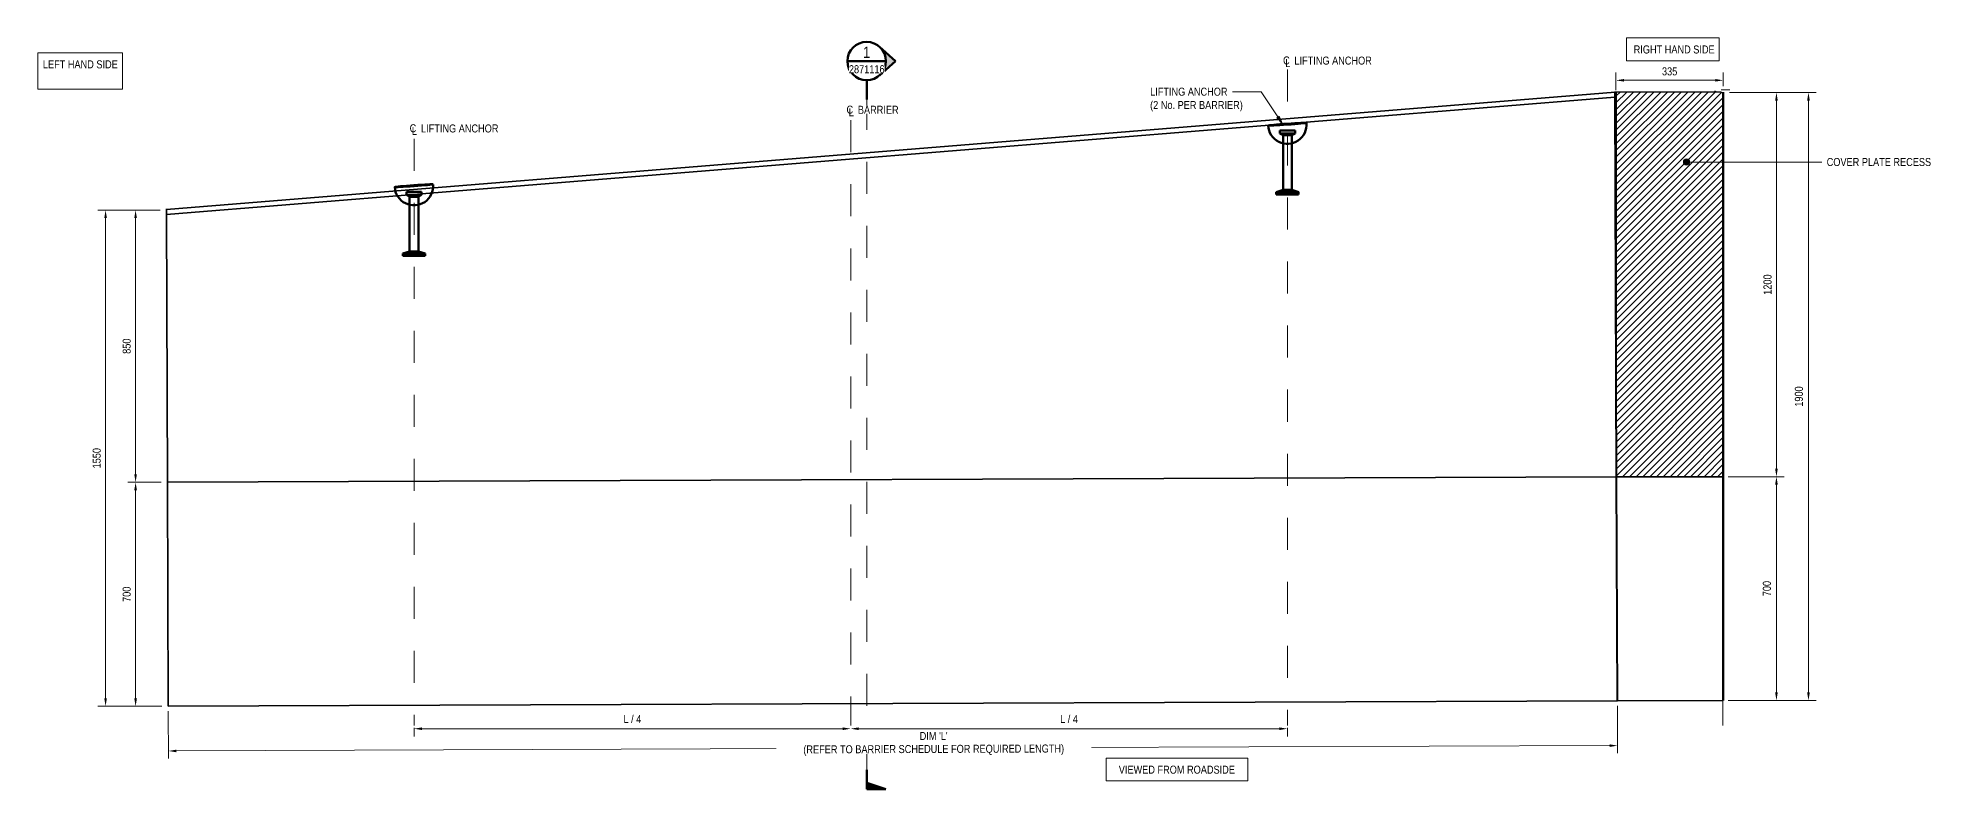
# Model space of a CAD drawing. Header units: metres. Extents: x 412.6 to 424.9, y 2.7 to 21.
# Drawn here: x 412.64 to 418.55, y 18.56 to 20.9 of the extents above; entities that cross this region are included whole.
import ezdxf

# ---------------------------------------------------------------- set-up
doc = ezdxf.new("R2010")
doc.units = ezdxf.units.M
for name, pattern in [('Dot_Section Line', [0.02, 0, -0.02]), ('JacobsCenter', [0.015, 0.009, -0.0015, 0.003, -0.0015]), ('JacobsDash', [0.0045, 0.003, -0.0015])]:
    doc.linetypes.add(name, pattern=pattern)
doc.layers.get('Defpoints').update_dxf_attribs({"color": 41})
for name, color, linetype, lineweight in [('BRIDGE-ABUTMENT-CONC', 7, 'Continuous', 50), ('D-BDGE', 7, 'Continuous', 13), ('D-BDGE-FLOOR', 7, 'Continuous', 50), ('D-BDGE-FLOOR-HID', 7, 'JacobsDash', 18), ('D-BDGE-FRAMING', 7, 'Continuous', 50), ('D-BDGE-GEN-MOD', 7, 'Continuous', 35), ('D-BDGE-LINE', 7, 'Continuous', 9), ('D-ENHA-ANNO-TEXT', 7, 'Continuous', 9), ('D-ENHA-GEN-LINE', 7, 'Continuous', 9), ('D-ENHA-TEXT', 7, 'Continuous', 9), ('D-ENHA-TEXT-DIMS', 7, 'Continuous', 9)]:
    doc.layers.add(name, color=color, linetype=linetype, lineweight=lineweight)
doc.styles.add('Arial Narrow', font='ARIALN.TTF', dxfattribs={"height": 0.035})
doc.styles.add('Arial Narrow_1', font='ARIALN.TTF', dxfattribs={"height": 0.025})
doc.styles.add('Arial Narrow_2', font='ARIALN.TTF', dxfattribs={"height": 0.025})
doc.dimstyles.new('Dimension_Standard_O__mm_', dxfattribs={"dimscale": 0.3048, "dimtxt": 0.025586, "dimasz": 0.082021, "dimexe": 0.07874, "dimexo": 0.049213, "dimgap": 0.049213, "dimtad": 1, "dimdec": 0, "dimlfac": 1000, "dimzin": 0, "dimdsep": 46, "dimtxsty": 'Arial Narrow_2', "dimsah": 1, "dimcen": 0.09, "dimaunit": 1, "dimadec": 4, "dimazin": 0, "dimtfac": 1, "dimtdec": 4, "dimtix": 1, "dimtmove": 0, "dimatfit": 3, "dimfxl": 1, "dimtvp": 1, "dimtfill": 1, "dimtolj": 1, "dimtzin": 0, "dimlwd": 18, "dimlwe": 18, "dimarcsym": 2})
doc.dimstyles.new('Dimension_Standard_O__mm__1', dxfattribs={"dimscale": 0.3048, "dimtxt": 0.025586, "dimasz": 0.082021, "dimexe": 0.07874, "dimexo": 0.049213, "dimgap": 0.049213, "dimtad": 1, "dimdec": 0, "dimlfac": 1000, "dimzin": 0, "dimdsep": 46, "dimtxsty": 'Arial Narrow_1', "dimsah": 1, "dimcen": 0.09, "dimaunit": 1, "dimadec": 4, "dimazin": 0, "dimtfac": 1, "dimtdec": 4, "dimtix": 1, "dimtmove": 2, "dimatfit": 3, "dimfxl": 1, "dimtvp": 1, "dimtfill": 1, "dimtolj": 1, "dimtzin": 0, "dimlwd": 18, "dimlwe": 18, "dimarcsym": 2})
doc.dimstyles.new('Dimension_Standard_O__mm__2', dxfattribs={"dimscale": 0.3048, "dimtxt": 0.025586, "dimasz": 0.082021, "dimexe": 0.07874, "dimexo": 0.049213, "dimgap": 0.049213, "dimtad": 1, "dimdec": 0, "dimlfac": 1000, "dimzin": 0, "dimdsep": 46, "dimtxsty": 'Arial Narrow_1', "dimsah": 1, "dimcen": 0.09, "dimaunit": 1, "dimadec": 4, "dimazin": 0, "dimtfac": 1, "dimtdec": 4, "dimtix": 1, "dimtmove": 0, "dimatfit": 3, "dimfxl": 1, "dimtvp": 1, "dimtfill": 1, "dimtolj": 1, "dimtzin": 0, "dimlwd": 18, "dimlwe": 18, "dimarcsym": 2})

# ---------------------------------------------------------------- blocks, each defined once
blk = doc.blocks.new('Upstand North - Upstand North-7372798-DRG-2871116 - ELEVATION - BARRIER PPT234105')
at = {"layer": 'D-BDGE-FRAMING'}
for p, q in [((417.897, 19.732), (417.9002, 19.7419)), ((417.9002, 19.4372), (417.898, 19.4372))]:
    blk.add_line(p, q, dxfattribs=at)
blk = doc.blocks.new('Section - sectionTail-4870194-DRG-2871116 - ELEVATION - BARRIER PPT234105')
at = {"layer": 'D-ENHA-ANNO-TEXT'}
blk.add_hatch(color=256, dxfattribs=at).paths.add_polyline_path([(415.2848, 18.5562), (415.2248, 18.5762), (415.2248, 18.5562)])
at = {"layer": 'D-ENHA-ANNO-TEXT', "lineweight": 50}
for p, q in [((415.2248, 18.5562), (415.2248, 18.6162)), ((415.2248, 18.5562), (415.2248, 18.5762)), ((415.2248, 18.5762), (415.2848, 18.5562)), ((415.2848, 18.5562), (415.2248, 18.5562))]:
    blk.add_line(p, q, dxfattribs=at)
blk = doc.blocks.new('Section - SectionHead-4898858-DRG-2871116 - ELEVATION - BARRIER PPT234105')
at = {"layer": 'D-ENHA-ANNO-TEXT'}
h = blk.add_hatch(color=256, dxfattribs=at)
edge = h.paths.add_edge_path()
edge.add_line((415.3148, 20.8308), (415.2648, 20.7861))
edge.add_arc((415.2248, 20.8308), 0.06, 311.82771, 408.17229)
edge.add_line((415.2648, 20.8755), (415.3148, 20.8308))
at = {"layer": 'D-ENHA-ANNO-TEXT', "lineweight": 50}
for p, q in [((415.3148, 20.8308), (415.2648, 20.8755)), ((415.2648, 20.7861), (415.3148, 20.8308)), ((415.2248, 20.7708), (415.2248, 20.7108))]:
    blk.add_line(p, q, dxfattribs=at)
for start, end in [(90, 270), (270, 90)]:
    blk.add_arc((415.2248, 20.8308), 0.06, start, end, dxfattribs=at)
blk = doc.blocks.new('CS_Annot_Centreline Symbol2 - CS_Annot_Centreline Symbol-5797590-DRG-2871116 - ELEVATION - BARRIER PPT234105')
at = {"layer": 'D-ENHA-GEN-LINE', "char_height": 0.025, "attachment_point": 1, "style": 'Arial Narrow_1'}
for s, insert, width in [('C  ', (413.7973, 20.6333), 0.044093), ('L', (413.8042, 20.6249), 0.019241)]:
    blk.add_mtext(s, dxfattribs=dict(at, insert=insert, width=width))
blk = doc.blocks.new('DIMBLOCK1-DRG-2871116 - ELEVATION - BARRIER PPT234105')
at = {"layer": 'D-ENHA-TEXT-DIMS', "color": 0, "lineweight": 18, "transparency": 16777216}
for p, q in [((413.811, 18.7477), (413.811, 18.721)), ((413.836, 18.745), (415.1498, 18.745)), ((415.1748, 18.7307), (415.1748, 18.721))]:
    blk.add_line(p, q, dxfattribs=at)
at = {"layer": 'D-ENHA-TEXT-DIMS', "color": 0, "transparency": 16777216}
for points in [[(413.836, 18.7492), (413.836, 18.7408), (413.811, 18.745)], [(415.1498, 18.7492), (415.1498, 18.7408), (415.1748, 18.745)]]:
    blk.add_solid(points, dxfattribs=at)
at = {"layer": 'Defpoints', "color": 0, "transparency": 16777216}
for p in [(413.811, 18.7627), (415.1748, 18.7457), (415.1748, 18.745)]:
    blk.add_point(p, dxfattribs=at)
at = {"layer": 'D-ENHA-TEXT-DIMS', "color": 0, "lineweight": 18, "transparency": 16777216, "insert": (414.4929, 18.7751), "char_height": 0.025, "width": 0.067254, "attachment_point": 5, "style": 'Arial Narrow_2', "bg_fill": 3, "box_fill_scale": 1.1, "bg_fill_color": 256, "bg_fill_true_color": 13158600, "bg_fill_transparency": 0}
blk.add_mtext('\\A1;\u200eL / 4', dxfattribs=at)
blk = doc.blocks.new('DIMBLOCK2-DRG-2871116 - ELEVATION - BARRIER PPT234105')
at = {"layer": 'D-ENHA-TEXT-DIMS', "color": 0, "lineweight": 18, "transparency": 16777216}
for p, q in [((416.5387, 18.7477), (416.5387, 18.721)), ((415.1748, 18.7307), (415.1748, 18.721)), ((415.1998, 18.745), (416.5137, 18.745))]:
    blk.add_line(p, q, dxfattribs=at)
at = {"layer": 'D-ENHA-TEXT-DIMS', "color": 0, "transparency": 16777216}
for points in [[(415.1998, 18.7492), (415.1998, 18.7408), (415.1748, 18.745)], [(416.5137, 18.7492), (416.5137, 18.7408), (416.5387, 18.745)]]:
    blk.add_solid(points, dxfattribs=at)
at = {"layer": 'Defpoints', "color": 0, "transparency": 16777216}
for p in [(416.5387, 18.7627), (415.1748, 18.7457), (416.5387, 18.745)]:
    blk.add_point(p, dxfattribs=at)
at = {"layer": 'D-ENHA-TEXT-DIMS', "color": 0, "lineweight": 18, "transparency": 16777216, "insert": (415.8568, 18.7751), "char_height": 0.025, "width": 0.067254, "attachment_point": 5, "style": 'Arial Narrow_2', "bg_fill": 3, "box_fill_scale": 1.1, "bg_fill_color": 256, "bg_fill_true_color": 13158600, "bg_fill_transparency": 0}
blk.add_mtext('\\A1;\u200eL / 4', dxfattribs=at)
blk = doc.blocks.new('DIMBLOCK3-DRG-2871116 - ELEVATION - BARRIER PPT234105')
at = {"layer": 'D-ENHA-TEXT-DIMS', "color": 0, "lineweight": 18, "transparency": 16777216}
for p, q in [((417.5696, 18.8168), (417.5701, 18.6682)), ((413.0435, 18.8), (413.0441, 18.6515)), ((417.545, 18.6922), (415.8547, 18.6859)), ((413.069, 18.6756), (415.0136, 18.6828))]:
    blk.add_line(p, q, dxfattribs=at)
at = {"layer": 'D-ENHA-TEXT-DIMS', "color": 0, "transparency": 16777216}
for points in [[(417.545, 18.6963), (417.545, 18.688), (417.57, 18.6922)], [(413.069, 18.6797), (413.069, 18.6714), (413.044, 18.6755)]]:
    blk.add_solid(points, dxfattribs=at)
at = {"layer": 'Defpoints', "color": 0, "transparency": 16777216}
for p in [(413.0435, 18.815), (417.5695, 18.8318), (417.57, 18.6922)]:
    blk.add_point(p, dxfattribs=at)
at = {"layer": 'D-ENHA-TEXT-DIMS', "color": 0, "lineweight": 18, "transparency": 16777216, "insert": (415.4341, 18.6983), "char_height": 0.025, "width": 0.979082, "attachment_point": 5, "rotation": 0.2122, "line_spacing_factor": 0.974696, "style": 'Arial Narrow_1', "bg_fill": 3, "box_fill_scale": 1.1, "bg_fill_color": 256, "bg_fill_true_color": 13158600, "bg_fill_transparency": 0}
blk.add_mtext("\\A1;DIM 'L'\\P(REFER TO BARRIER SCHEDULE FOR REQUIRED LENGTH)", dxfattribs=at)
blk = doc.blocks.new('DIMBLOCK4-DRG-2871116 - ELEVATION - BARRIER PPT234105')
at = {"layer": 'D-ENHA-TEXT-DIMS', "color": 0, "lineweight": 18, "transparency": 16777216}
for p, q in [((417.9202, 20.7324), (418.0904, 20.7324)), ((418.0664, 19.5574), (418.0664, 20.7074)), ((417.9152, 19.5324), (418.0904, 19.5324))]:
    blk.add_line(p, q, dxfattribs=at)
at = {"layer": 'D-ENHA-TEXT-DIMS', "color": 0, "transparency": 16777216}
for points in [[(418.0622, 20.7074), (418.0705, 20.7074), (418.0664, 20.7324)], [(418.0622, 19.5574), (418.0705, 19.5574), (418.0664, 19.5324)]]:
    blk.add_solid(points, dxfattribs=at)
at = {"layer": 'Defpoints', "color": 0, "transparency": 16777216}
for p in [(417.9052, 20.7324), (418.0664, 20.7324), (417.9002, 19.5324)]:
    blk.add_point(p, dxfattribs=at)
at = {"layer": 'D-ENHA-TEXT-DIMS', "color": 0, "lineweight": 18, "transparency": 16777216, "insert": (418.0386, 20.1324), "char_height": 0.025, "width": 0.076026, "attachment_point": 5, "rotation": 90, "style": 'Arial Narrow_1', "bg_fill": 3, "box_fill_scale": 1.1, "bg_fill_color": 256, "bg_fill_true_color": 13158600, "bg_fill_transparency": 0}
blk.add_mtext('\\A1;1200', dxfattribs=at)
blk = doc.blocks.new('DIMBLOCK5-DRG-2871116 - ELEVATION - BARRIER PPT234105')
at = {"layer": 'D-ENHA-TEXT-DIMS', "color": 0, "lineweight": 18, "transparency": 16777216}
for p, q in [((417.5652, 20.7403), (417.5652, 20.7946)), ((417.5902, 20.7706), (417.8752, 20.7706)), ((417.9002, 20.7524), (417.9002, 20.7946))]:
    blk.add_line(p, q, dxfattribs=at)
at = {"layer": 'D-ENHA-TEXT-DIMS', "color": 0, "transparency": 16777216}
for points in [[(417.5902, 20.7748), (417.5902, 20.7665), (417.5652, 20.7706)], [(417.8752, 20.7748), (417.8752, 20.7665), (417.9002, 20.7706)]]:
    blk.add_solid(points, dxfattribs=at)
at = {"layer": 'Defpoints', "color": 0, "transparency": 16777216}
for p in [(417.9002, 20.7706), (417.5652, 20.7253), (417.9002, 20.7374)]:
    blk.add_point(p, dxfattribs=at)
at = {"layer": 'D-ENHA-TEXT-DIMS', "color": 0, "lineweight": 18, "transparency": 16777216, "insert": (417.7327, 20.7984), "char_height": 0.025, "width": 0.05702, "attachment_point": 5, "style": 'Arial Narrow_1', "bg_fill": 3, "box_fill_scale": 1.1, "bg_fill_color": 256, "bg_fill_true_color": 13158600, "bg_fill_transparency": 0}
blk.add_mtext('\\A1;335', dxfattribs=at)
blk = doc.blocks.new('DIMBLOCK6-DRG-2871116 - ELEVATION - BARRIER PPT234105')
at = {"layer": 'D-ENHA-TEXT-DIMS', "color": 0, "lineweight": 18, "transparency": 16777216}
for p, q in [((417.9152, 19.5324), (418.0904, 19.5324)), ((418.0664, 18.8583), (418.0664, 19.5074)), ((417.9152, 18.8333), (418.0904, 18.8333))]:
    blk.add_line(p, q, dxfattribs=at)
at = {"layer": 'D-ENHA-TEXT-DIMS', "color": 0, "transparency": 16777216}
for points in [[(418.0622, 19.5074), (418.0705, 19.5074), (418.0664, 19.5324)], [(418.0622, 18.8583), (418.0705, 18.8583), (418.0664, 18.8333)]]:
    blk.add_solid(points, dxfattribs=at)
at = {"layer": 'Defpoints', "color": 0, "transparency": 16777216}
for p in [(417.9002, 19.5324), (418.0664, 19.5324), (417.9002, 18.8333)]:
    blk.add_point(p, dxfattribs=at)
at = {"layer": 'D-ENHA-TEXT-DIMS', "color": 0, "lineweight": 18, "transparency": 16777216, "insert": (418.0365, 19.1828), "char_height": 0.025, "width": 0.05702, "attachment_point": 5, "rotation": 90, "style": 'Arial Narrow_1', "bg_fill": 3, "box_fill_scale": 1.1, "bg_fill_color": 256, "bg_fill_true_color": 13158600, "bg_fill_transparency": 0}
blk.add_mtext('\\A1;700\u200e', dxfattribs=at)
blk = doc.blocks.new('DIMBLOCK7-DRG-2871116 - ELEVATION - BARRIER PPT234105')
at = {"layer": 'D-ENHA-TEXT-DIMS', "color": 0, "lineweight": 18, "transparency": 16777216}
for p, q in [((413.0177, 20.365), (412.8235, 20.365)), ((412.8475, 18.84), (412.8475, 20.34)), ((413.0235, 18.815), (412.8235, 18.815))]:
    blk.add_line(p, q, dxfattribs=at)
at = {"layer": 'D-ENHA-TEXT-DIMS', "color": 0, "transparency": 16777216}
for points in [[(412.8434, 20.34), (412.8517, 20.34), (412.8475, 20.365)], [(412.8434, 18.84), (412.8517, 18.84), (412.8475, 18.815)]]:
    blk.add_solid(points, dxfattribs=at)
at = {"layer": 'Defpoints', "color": 0, "transparency": 16777216}
for p in [(412.8475, 20.365), (413.0327, 20.365), (413.0385, 18.815)]:
    blk.add_point(p, dxfattribs=at)
at = {"layer": 'D-ENHA-TEXT-DIMS', "color": 0, "lineweight": 18, "transparency": 16777216, "insert": (412.8198, 19.59), "char_height": 0.025, "width": 0.076026, "attachment_point": 5, "rotation": 90, "style": 'Arial Narrow_1', "bg_fill": 3, "box_fill_scale": 1.1, "bg_fill_color": 256, "bg_fill_true_color": 13158600, "bg_fill_transparency": 0}
blk.add_mtext('\\A1;1550', dxfattribs=at)
blk = doc.blocks.new('DIMBLOCK8-DRG-2871116 - ELEVATION - BARRIER PPT234105')
at = {"layer": 'D-ENHA-TEXT-DIMS', "color": 0, "lineweight": 18, "transparency": 16777216}
for p, q in [((413.0177, 20.365), (412.9173, 20.365)), ((412.9413, 19.54), (412.9413, 20.34)), ((413.0209, 19.515), (412.9173, 19.515))]:
    blk.add_line(p, q, dxfattribs=at)
at = {"layer": 'D-ENHA-TEXT-DIMS', "color": 0, "transparency": 16777216}
for points in [[(412.9371, 20.34), (412.9454, 20.34), (412.9413, 20.365)], [(412.9371, 19.54), (412.9454, 19.54), (412.9413, 19.515)]]:
    blk.add_solid(points, dxfattribs=at)
at = {"layer": 'Defpoints', "color": 0, "transparency": 16777216}
for p in [(412.9413, 20.365), (413.0327, 20.365), (413.0359, 19.515)]:
    blk.add_point(p, dxfattribs=at)
at = {"layer": 'D-ENHA-TEXT-DIMS', "color": 0, "lineweight": 18, "transparency": 16777216, "insert": (412.9135, 19.94), "char_height": 0.025, "width": 0.05702, "attachment_point": 5, "rotation": 90, "style": 'Arial Narrow_1', "bg_fill": 3, "box_fill_scale": 1.1, "bg_fill_color": 256, "bg_fill_true_color": 13158600, "bg_fill_transparency": 0}
blk.add_mtext('\\A1;850', dxfattribs=at)
blk = doc.blocks.new('DIMBLOCK9-DRG-2871116 - ELEVATION - BARRIER PPT234105')
at = {"layer": 'D-ENHA-TEXT-DIMS', "color": 0, "lineweight": 18, "transparency": 16777216}
for p, q in [((413.0209, 19.515), (412.9173, 19.515)), ((412.9413, 18.84), (412.9413, 19.49)), ((413.0235, 18.815), (412.9173, 18.815))]:
    blk.add_line(p, q, dxfattribs=at)
at = {"layer": 'D-ENHA-TEXT-DIMS', "color": 0, "transparency": 16777216}
for points in [[(412.9371, 19.49), (412.9454, 19.49), (412.9413, 19.515)], [(412.9371, 18.84), (412.9454, 18.84), (412.9413, 18.815)]]:
    blk.add_solid(points, dxfattribs=at)
at = {"layer": 'Defpoints', "color": 0, "transparency": 16777216}
for p in [(412.9413, 19.515), (413.0359, 19.515), (413.0385, 18.815)]:
    blk.add_point(p, dxfattribs=at)
at = {"layer": 'D-ENHA-TEXT-DIMS', "color": 0, "lineweight": 18, "transparency": 16777216, "insert": (412.9135, 19.165), "char_height": 0.025, "width": 0.05702, "attachment_point": 5, "rotation": 90, "style": 'Arial Narrow_1', "bg_fill": 3, "box_fill_scale": 1.1, "bg_fill_color": 256, "bg_fill_true_color": 13158600, "bg_fill_transparency": 0}
blk.add_mtext('\\A1;700', dxfattribs=at)
blk = doc.blocks.new('DIMBLOCK10-DRG-2871116 - ELEVATION - BARRIER PPT234105')
at = {"layer": 'D-ENHA-TEXT-DIMS', "color": 0, "lineweight": 18, "transparency": 16777216}
for p, q in [((417.9202, 20.7324), (418.1904, 20.7324)), ((418.1664, 18.8583), (418.1664, 20.7074)), ((417.9152, 18.8333), (418.1904, 18.8333))]:
    blk.add_line(p, q, dxfattribs=at)
at = {"layer": 'D-ENHA-TEXT-DIMS', "color": 0, "transparency": 16777216}
for points in [[(418.1622, 20.7074), (418.1705, 20.7074), (418.1664, 20.7324)], [(418.1622, 18.8583), (418.1705, 18.8583), (418.1664, 18.8333)]]:
    blk.add_solid(points, dxfattribs=at)
at = {"layer": 'Defpoints', "color": 0, "transparency": 16777216}
for p in [(417.9052, 20.7324), (418.1664, 20.7324), (417.9002, 18.8333)]:
    blk.add_point(p, dxfattribs=at)
at = {"layer": 'D-ENHA-TEXT-DIMS', "color": 0, "lineweight": 18, "transparency": 16777216, "insert": (418.1365, 19.7828), "char_height": 0.025, "width": 0.076026, "attachment_point": 5, "rotation": 90, "style": 'Arial Narrow_1', "bg_fill": 3, "box_fill_scale": 1.1, "bg_fill_color": 256, "bg_fill_true_color": 13158600, "bg_fill_transparency": 0}
blk.add_mtext('\\A1;1900\u200e', dxfattribs=at)

msp = doc.modelspace()

# ---------------------------------------------------------------- hatches: boundary and pattern name
at = {"layer": 'BRIDGE-ABUTMENT-CONC', "true_color": 0xc0c0c0}
msp.add_hatch(color=9, dxfattribs=at).paths.add_polyline_path([(417.8987, 18.7549), (417.8988, 18.7549), (417.8988, 18.8333), (417.9002, 18.8333), (417.9002, 18.8364), (417.8987, 18.8362), (417.8987, 18.8333)])
at = {"layer": 'D-BDGE-LINE'}
h = msp.add_hatch(dxfattribs=at)
h.set_pattern_fill('FP_1', color=256, style=0, pattern_type=2)
h.set_pattern_definition([(45, (408.916, 17.354), (-0.010606602, 0.010606602), [])])
h.paths.add_polyline_path([(417.9002, 19.5324), (417.9002, 20.7337), (417.5662, 20.7337), (417.5662, 19.5324), (417.8987, 19.5324)])
at = {"layer": 'D-ENHA-TEXT'}
msp.add_hatch(color=256, dxfattribs=at).paths.add_polyline_path([(416.5239, 20.635), (416.5136, 20.6582), (416.5063, 20.6533)])
h = msp.add_hatch(color=256, dxfattribs=at)
edge = h.paths.add_edge_path()
edge.add_arc((417.7856, 20.5154), 0.01, 0, 360)

# ---------------------------------------------------------------- linework, layer by layer
at = {"layer": 'D-BDGE', "linetype": 'JacobsCenter', "lineweight": 18}
for p, q in [((416.5387, 20.8042), (416.5387, 18.7549)), ((415.1748, 20.6457), (415.1748, 18.7549)), ((413.811, 20.5882), (413.811, 18.7549))]:
    msp.add_line(p, q, dxfattribs=at)
at = {"layer": 'D-BDGE', "lineweight": 25}
for p, q in [((417.8941, 20.7337), (417.5662, 20.7337)), ((417.5662, 20.7337), (417.5662, 19.5324)), ((417.5662, 19.5324), (417.9002, 19.5324))]:
    msp.add_line(p, q, dxfattribs=at)
at = {"layer": 'D-BDGE', "color": 7, "lineweight": 9, "true_color": 0xffffff}
for p, q in [((417.9211, 20.7412), (417.8941, 20.7412)), ((417.8988, 18.8333), (417.8988, 18.7549))]:
    msp.add_line(p, q, dxfattribs=at)
at = {"layer": 'D-BDGE', "lineweight": 50}
for p, q in [((417.9002, 20.7338), (417.9002, 19.5698)), ((416.5156, 20.6141), (416.5626, 20.6141)), ((416.5156, 20.6049), (416.5156, 20.6141)), ((416.5626, 20.6049), (416.5156, 20.6049)), ((416.5156, 20.6049), (416.5252, 20.5992)), ((416.5252, 20.5992), (416.553, 20.5992)), ((416.5252, 20.4281), (416.5252, 20.5992)), ((416.5626, 20.6049), (416.553, 20.5992)), ((416.553, 20.5992), (416.553, 20.4281)), ((416.5626, 20.6141), (416.5626, 20.6049)), ((413.7876, 20.422), (413.8345, 20.422)), ((413.7876, 20.4127), (413.7876, 20.422)), ((413.8345, 20.4127), (413.7876, 20.4127)), ((413.7876, 20.4127), (413.7972, 20.407)), ((413.7972, 20.407), (413.825, 20.407)), ((413.7972, 20.2359), (413.7972, 20.407)), ((413.8345, 20.4127), (413.825, 20.407)), ((413.825, 20.407), (413.825, 20.2359)), ((413.8345, 20.422), (413.8345, 20.4127)), ((416.5252, 20.4281), (416.504, 20.4216)), ((416.504, 20.4216), (416.574, 20.4216)), ((416.504, 20.4141), (416.504, 20.4216)), ((416.574, 20.4141), (416.504, 20.4141)), ((416.553, 20.4281), (416.5252, 20.4281)), ((416.553, 20.4281), (416.5741, 20.4217)), ((416.574, 20.4216), (416.574, 20.4141)), ((413.7972, 20.2359), (413.776, 20.2294)), ((413.776, 20.2294), (413.846, 20.2294)), ((413.776, 20.2219), (413.776, 20.2294)), ((413.825, 20.2359), (413.7972, 20.2359)), ((413.825, 20.2359), (413.846, 20.2295)), ((413.846, 20.2294), (413.846, 20.2219)), ((413.846, 20.2219), (413.776, 20.2219)), ((417.9002, 19.5698), (417.9002, 18.8333)), ((417.9002, 18.8333), (417.8988, 18.8333))]:
    msp.add_line(p, q, dxfattribs=at)
for centre in [(416.5386, 20.6322), (413.8106, 20.44)]:
    msp.add_arc(centre, 0.06, 182.62793, 5.19026, dxfattribs=at)
for centre in [(416.5388, 20.6336), (413.8108, 20.4415)]:
    msp.add_ellipse(centre, major_axis=(0.0599, 0.0042), ratio=0.024122, dxfattribs=at)
at = {"layer": 'D-BDGE-FLOOR'}
for p, q in [((417.9002, 19.4372), (417.898, 19.4372)), ((417.8987, 19.2098), (417.9002, 19.2099))]:
    msp.add_line(p, q, dxfattribs=at)
at = {"layer": 'D-BDGE-FLOOR-HID'}
for p, q in [((417.9002, 19.2099), (417.8987, 19.2098)), ((417.8987, 18.8348), (417.9002, 18.8349))]:
    msp.add_line(p, q, dxfattribs=at)
at = {"layer": 'D-BDGE-GEN-MOD'}
for p, q in [((413.0377, 20.3666), (417.5625, 20.734)), ((413.0378, 20.3509), (417.5615, 20.7183)), ((417.5615, 20.7351), (417.5615, 20.734)), ((417.5615, 20.7184), (417.5615, 20.7339)), ((417.5615, 20.7183), (417.5659, 19.5318)), ((417.5616, 20.7183), (417.5625, 20.7184)), ((417.5621, 20.7339), (417.5624, 20.7339)), ((417.5625, 20.734), (417.5625, 20.7352)), ((417.5625, 20.7339), (417.8774, 20.7351)), ((417.5625, 20.7184), (417.5625, 20.7339)), ((417.5669, 19.5318), (417.5625, 20.7184)), ((417.8732, 20.7363), (417.8774, 20.7351)), ((413.0377, 20.3691), (413.0377, 20.3666)), ((413.0377, 20.3666), (413.0378, 20.3509)), ((413.0378, 20.3509), (413.0409, 19.515)), ((413.0409, 19.515), (417.5669, 19.5318)), ((413.0409, 19.515), (413.0435, 18.815)), ((417.5659, 19.5318), (417.9002, 19.533)), ((417.5659, 19.5318), (417.5685, 18.8318)), ((417.5695, 18.8318), (417.5669, 19.5318)), ((417.5695, 18.8318), (413.0435, 18.815)), ((417.8988, 18.833), (417.5685, 18.8318))]:
    msp.add_line(p, q, dxfattribs=at)
at = {"layer": 'D-ENHA-ANNO-TEXT', "lineweight": 50}
msp.add_line((415.1648, 20.8308), (415.2848, 20.8308), dxfattribs=at)
at = {"layer": 'D-ENHA-ANNO-TEXT', "color": 7, "linetype": 'Dot_Section Line', "true_color": 0xffffff}
msp.add_line((415.2248, 18.6162), (415.2248, 20.8108), dxfattribs=at)
at = {"layer": 'D-ENHA-TEXT'}
for p, q in [((416.4141, 20.7351), (416.3671, 20.7351)), ((416.4566, 20.7351), (416.4141, 20.7351)), ((416.5239, 20.635), (416.4566, 20.7351)), ((416.5136, 20.6582), (416.5063, 20.6533)), ((416.5063, 20.6533), (416.5239, 20.635)), ((416.5239, 20.635), (416.5136, 20.6582)), ((417.7856, 20.5154), (418.2083, 20.5154))]:
    msp.add_line(p, q, dxfattribs=at)
at = {"layer": 'D-ENHA-TEXT', "lineweight": 18, "flags": 128}
for points in [[(417.5982, 20.9032), (417.8879, 20.9032), (417.8879, 20.8315), (417.5982, 20.8315)], [(412.636, 20.8567), (412.9006, 20.8567), (412.9006, 20.7433), (412.636, 20.7433)], [(415.9727, 18.6534), (416.4156, 18.6534), (416.4156, 18.5817), (415.9727, 18.5817)]]:
    msp.add_lwpolyline(points, close=True, dxfattribs=at)
at = {"layer": 'D-ENHA-TEXT'}
msp.add_circle((417.7856, 20.5154), 0.01, dxfattribs=at)

# ---------------------------------------------------------------- block references
at = {"layer": 'D-BDGE-FRAMING'}
msp.add_blockref('Upstand North - Upstand North-7372798-DRG-2871116 - ELEVATION - BARRIER PPT234105', (0, 0), dxfattribs=at)
at = {"layer": 'D-ENHA-ANNO-TEXT', "lineweight": 50}
for name in ['Section - SectionHead-4898858-DRG-2871116 - ELEVATION - BARRIER PPT234105', 'Section - sectionTail-4870194-DRG-2871116 - ELEVATION - BARRIER PPT234105']:
    msp.add_blockref(name, (0, 0), dxfattribs=at)
at = {"layer": 'D-ENHA-GEN-LINE'}
for p in [(2.728, 0.2119), (1.3645, 0.0582), (0, 0)]:
    msp.add_blockref('CS_Annot_Centreline Symbol2 - CS_Annot_Centreline Symbol-5797590-DRG-2871116 - ELEVATION - BARRIER PPT234105', p, dxfattribs=at)

# ---------------------------------------------------------------- next in the draw order: texts
at = {"layer": 'D-ENHA-ANNO-TEXT', "insert": (415.2135, 20.8758), "char_height": 0.035, "attachment_point": 1, "style": 'Arial Narrow', "bg_fill": 3, "box_fill_scale": 1, "bg_fill_color": 256, "bg_fill_transparency": 0}
msp.add_mtext('1', dxfattribs=at)
at = {"layer": 'D-ENHA-GEN-LINE', "char_height": 0.025, "attachment_point": 1, "style": 'Arial Narrow_1', "bg_fill": 3, "box_fill_scale": 1, "bg_fill_color": 256, "bg_fill_true_color": 13158600, "bg_fill_transparency": 0}
for s, insert in [('LIFTING ANCHOR', (416.5607, 20.8447)), ('BARRIER', (415.1973, 20.691)), ('LIFTING ANCHOR', (413.8328, 20.6328))]:
    msp.add_mtext(s, dxfattribs=dict(at, insert=insert))
at = {"layer": 'D-ENHA-TEXT', "lineweight": 18, "char_height": 0.025, "attachment_point": 1, "style": 'Arial Narrow_1', "bg_fill": 3, "box_fill_scale": 1, "bg_fill_color": 256, "bg_fill_transparency": 0}
for s, insert in [('RIGHT HAND SIDE', (417.6204, 20.8795)), ('LEFT HAND SIDE', (412.6517, 20.833))]:
    msp.add_mtext(s, dxfattribs=dict(at, insert=insert))
at = {"layer": 'D-ENHA-TEXT', "char_height": 0.025, "attachment_point": 1, "style": 'Arial Narrow_1', "bg_fill": 3, "box_fill_scale": 1, "bg_fill_color": 256, "bg_fill_true_color": 13158600, "bg_fill_transparency": 0}
for s, insert in [('LIFTING ANCHOR', (416.11, 20.7476)), ('COVER PLATE RECESS', (418.2233, 20.5279))]:
    msp.add_mtext(s, dxfattribs=dict(at, insert=insert))
at = {"layer": 'D-ENHA-TEXT', "lineweight": 18, "insert": (416.0122, 18.6296), "char_height": 0.025, "attachment_point": 1, "style": 'Arial Narrow_1', "bg_fill": 3, "box_fill_scale": 1, "bg_fill_color": 256, "bg_fill_true_color": 13158600, "bg_fill_transparency": 0}
msp.add_mtext('VIEWED FROM ROADSIDE', dxfattribs=at)

# ---------------------------------------------------------------- next in the draw order: dimensions: what is measured, and where the dimension line sits
at = {"layer": 'D-ENHA-TEXT-DIMS', "lineweight": 18}
dim = msp.add_linear_dim(base=(418.0664, 20.7324), p1=(417.9002, 19.5324), p2=(417.9052, 20.7324), angle=90, dimstyle='Dimension_Standard_O__mm__2', override={"dimpost": '<>', "dimfxl": 1.20001}, dxfattribs=at)
dim.commit()
dim.dimension.update_dxf_attribs({"geometry": 'DIMBLOCK4-DRG-2871116 - ELEVATION - BARRIER PPT234105', "text_midpoint": (418.0386, 20.1324)})
dim = msp.add_linear_dim(base=(415.1748, 18.745), p1=(413.811, 18.7627), p2=(415.1748, 18.7457), text='\u200eL / 4', dimstyle='Dimension_Standard_O__mm_', override={"dimpost": '<>', "dimfxl": 1.364001}, dxfattribs=at)
dim.commit()
dim.dimension.update_dxf_attribs({"geometry": 'DIMBLOCK1-DRG-2871116 - ELEVATION - BARRIER PPT234105', "text_midpoint": (414.4929, 18.7751)})

# ---------------------------------------------------------------- next in the draw order: texts
at = {"layer": 'D-ENHA-ANNO-TEXT', "insert": (415.1692, 20.8178), "char_height": 0.025, "attachment_point": 1, "style": 'Arial Narrow_1', "bg_fill": 3, "box_fill_scale": 1, "bg_fill_color": 256, "bg_fill_true_color": 13158600, "bg_fill_transparency": 0}
msp.add_mtext('2871116', dxfattribs=at)
at = {"layer": 'D-ENHA-TEXT', "insert": (416.11, 20.7059), "char_height": 0.025, "attachment_point": 1, "style": 'Arial Narrow_1', "bg_fill": 3, "box_fill_scale": 1, "bg_fill_color": 256, "bg_fill_true_color": 13158600, "bg_fill_transparency": 0}
msp.add_mtext('(2 No. PER BARRIER)', dxfattribs=at)

# ---------------------------------------------------------------- next in the draw order: dimensions: what is measured, and where the dimension line sits
at = {"layer": 'D-ENHA-TEXT-DIMS', "lineweight": 18}
dim = msp.add_linear_dim(base=(417.9002, 20.7706), p1=(417.5652, 20.7253), p2=(417.9002, 20.7374), dimstyle='Dimension_Standard_O__mm__2', override={"dimpost": '<>', "dimfxl": 0.335217}, dxfattribs=at)
dim.commit()
dim.dimension.update_dxf_attribs({"geometry": 'DIMBLOCK5-DRG-2871116 - ELEVATION - BARRIER PPT234105', "text_midpoint": (417.7327, 20.7984)})
dim = msp.add_linear_dim(base=(418.0664, 19.5324), p1=(417.9002, 18.8333), p2=(417.9002, 19.5324), angle=90, text='700\u200e', dimstyle='Dimension_Standard_O__mm__2', override={"dimpost": '<>', "dimfxl": 0.699077}, dxfattribs=at)
dim.commit()
dim.dimension.update_dxf_attribs({"geometry": 'DIMBLOCK6-DRG-2871116 - ELEVATION - BARRIER PPT234105', "text_midpoint": (418.0365, 19.1828)})
dim = msp.add_linear_dim(base=(416.5387, 18.745), p1=(415.1748, 18.7457), p2=(416.5387, 18.7627), text='\u200eL / 4', dimstyle='Dimension_Standard_O__mm_', override={"dimpost": '<>', "dimfxl": 1.364001}, dxfattribs=at)
dim.commit()
dim.dimension.update_dxf_attribs({"geometry": 'DIMBLOCK2-DRG-2871116 - ELEVATION - BARRIER PPT234105', "text_midpoint": (415.8568, 18.7751)})

# ---------------------------------------------------------------- next in the draw order: dimensions: what is measured, and where the dimension line sits
dim = msp.add_linear_dim(base=(418.1664, 20.7324), p1=(417.9002, 18.8333), p2=(417.9052, 20.7324), angle=90, text='1900\u200e', dimstyle='Dimension_Standard_O__mm__2', override={"dimpost": '<>', "dimfxl": 1.899083}, dxfattribs=at)
dim.commit()
dim.dimension.update_dxf_attribs({"geometry": 'DIMBLOCK10-DRG-2871116 - ELEVATION - BARRIER PPT234105', "text_midpoint": (418.1365, 19.7828)})
dim = msp.add_linear_dim(base=(417.57, 18.6922), p1=(413.0435, 18.815), p2=(417.5695, 18.8318), angle=0.2122, text="DIM 'L'\\X(REFER TO BARRIER SCHEDULE FOR REQUIRED LENGTH)", dimstyle='Dimension_Standard_O__mm__1', override={"dimpost": '<>', "dimfxl": 4.526078}, dxfattribs=at)
dim.commit()
dim.dimension.update_dxf_attribs({"geometry": 'DIMBLOCK3-DRG-2871116 - ELEVATION - BARRIER PPT234105', "text_midpoint": (415.4341, 18.6983), "dimtype": 160, "text_rotation": 0.2122})

# ---------------------------------------------------------------- next in the draw order: dimensions: what is measured, and where the dimension line sits
dim = msp.add_linear_dim(base=(412.8475, 20.365), p1=(413.0385, 18.815), p2=(413.0327, 20.365), angle=90, dimstyle='Dimension_Standard_O__mm__2', override={"dimpost": '<>', "dimfxl": 1.550011}, dxfattribs=at)
dim.commit()
dim.dimension.update_dxf_attribs({"geometry": 'DIMBLOCK7-DRG-2871116 - ELEVATION - BARRIER PPT234105', "text_midpoint": (412.8198, 19.59)})

# ---------------------------------------------------------------- next in the draw order: dimensions: what is measured, and where the dimension line sits
dim = msp.add_linear_dim(base=(412.9413, 20.365), p1=(413.0359, 19.515), p2=(413.0327, 20.365), angle=90, dimstyle='Dimension_Standard_O__mm__2', override={"dimpost": '<>', "dimfxl": 0.850011}, dxfattribs=at)
dim.commit()
dim.dimension.update_dxf_attribs({"geometry": 'DIMBLOCK8-DRG-2871116 - ELEVATION - BARRIER PPT234105', "text_midpoint": (412.9135, 19.94)})

# ---------------------------------------------------------------- next in the draw order: dimensions: what is measured, and where the dimension line sits
dim = msp.add_linear_dim(base=(412.9413, 19.515), p1=(413.0385, 18.815), p2=(413.0359, 19.515), angle=90, dimstyle='Dimension_Standard_O__mm__2', override={"dimpost": '<>', "dimfxl": 0.7}, dxfattribs=at)
dim.commit()
dim.dimension.update_dxf_attribs({"geometry": 'DIMBLOCK9-DRG-2871116 - ELEVATION - BARRIER PPT234105', "text_midpoint": (412.9135, 19.165)})

doc.saveas('drawing.dxf')
